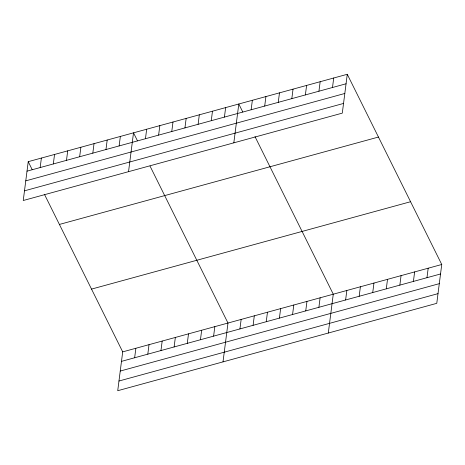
<?xml version="1.0" encoding="UTF-8"?>
<svg xmlns="http://www.w3.org/2000/svg" width="465" height="465" viewBox="0 0 465 465"><rect width="100%" height="100%" fill="white"/><g stroke="black" fill="none" stroke-linecap="round" stroke-linejoin="round"><path stroke-width="0.7" d="M28.226 161.669L23.25 200.508L342.298 113.129L347.274 74.29L28.226 161.669L32.201 169.673M40.17 167.557L41.385 158.065M53.33 163.953L54.545 154.461M66.489 160.349L67.71 150.858M79.654 156.746L80.869 147.254M92.814 153.142L94.029 143.65M105.974 149.538L107.188 140.046M119.133 145.934L120.354 136.437M128.538 171.672L133.513 132.833L137.483 140.837M145.458 138.721L146.673 129.229M44.425 194.283L122.702 351.871L117.726 390.71L436.775 303.331L441.75 264.492L347.274 74.29M158.617 135.117L159.832 125.626M134.647 357.759L135.861 348.268M171.777 131.514L172.992 122.022M147.806 354.156L149.021 344.664M184.942 127.91L186.157 118.418M160.966 350.552L162.18 341.06M198.102 124.306L199.316 114.814M174.125 346.948L175.34 337.456M211.261 120.702L212.476 111.205M187.29 343.344L188.505 333.853M224.421 117.093L225.635 107.601M200.45 339.741L201.665 330.249M233.825 142.836L238.801 103.997L242.771 111.995M213.609 336.137L214.824 326.639M251.141 109.775L252.356 100.283M223.008 361.875L227.984 323.036L150.015 166.063M264.701 106.067L265.916 96.569M239.928 328.924L241.149 319.432M278.262 102.352L279.477 92.855M253.094 325.32L254.309 315.828M291.822 98.638L293.037 89.141M266.253 321.716L267.468 312.224M305.383 94.924L306.598 85.432M279.413 318.112L280.628 308.621M318.938 91.21L320.158 81.718M292.572 314.509L293.793 305.017M332.498 87.496L333.719 78.004M305.738 310.905L306.952 301.413M318.897 307.301L320.112 297.803M328.296 333.039L333.271 294.2L255 136.611M345.617 299.983L346.832 290.486M359.178 296.269L360.392 286.771M372.738 292.555L373.953 283.063M386.293 288.841L387.514 279.349M399.853 285.126L401.068 275.635M413.414 281.412L414.629 271.92M426.975 277.698L428.189 268.206M27.011 171.161L346.059 83.781M25.767 180.85L344.821 93.465M24.488 190.824L343.542 103.445M59.404 224.438L378.452 137.053M91.524 289.108L410.572 201.723M122.702 351.871L441.75 264.492M121.481 361.369L440.535 273.984M120.243 371.053L439.291 283.667M118.964 381.027L438.013 293.648"/></g></svg>
